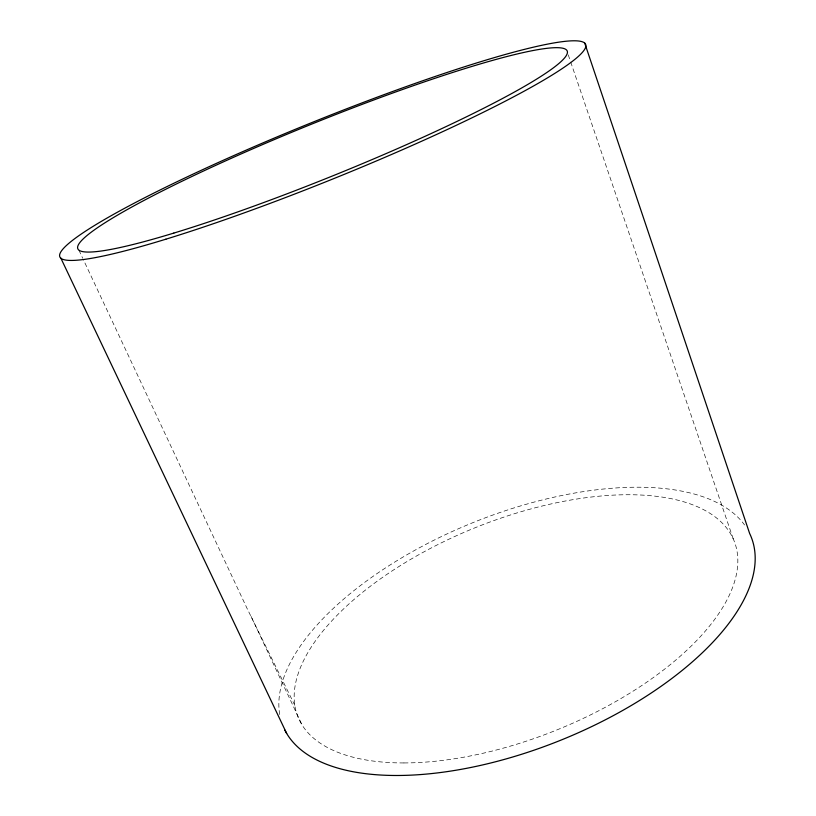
<?xml version="1.0" encoding="UTF-8"?>
<svg xmlns="http://www.w3.org/2000/svg" width="816" height="816" viewBox="0 0 816 816"><rect width="100%" height="100%" fill="white"/><g stroke="black" fill="none" stroke-linecap="round" stroke-linejoin="round"><path stroke-width="0.61" stroke-dasharray="4.08 3.06" d="M294.8 705.289L247.085 608.471L83.232 259.366M251.083 616.437L302.134 725.047M78.938 250.196L82.691 258.223M568.262 54.886L570.302 60.874M570.71 62.077L733.258 538.917M279.704 714.49A252.46 117.31 -22 0 1 471.495 523.219A252.46 117.31 -22 0 1 744.559 524.984M403.971 762.94A235.161 109.048 -22 0 0 737.827 561.551A235.161 109.048 -22 0 0 406.215 562.02A235.161 109.048 -22 0 0 403.971 762.94"/><path stroke-width="1.22" d="M60.812 258.07L286.671 733.451M584.715 43.105L749.659 533.531A252.46 117.31 -22 0 1 569.027 736.787A252.46 117.31 -22 0 1 284.825 730.085M165.883 239.19A283.509 30.08 -22 0 0 584.134 50.123A283.509 30.08 -22 0 0 218.331 162.496A283.509 30.08 -22 0 0 165.883 239.19M173.798 233.09A263.935 27.938 -22 0 0 565.406 56.875A263.935 27.938 -22 0 0 228.276 159.661A263.935 27.938 -22 0 0 173.798 233.09"/></g></svg>
